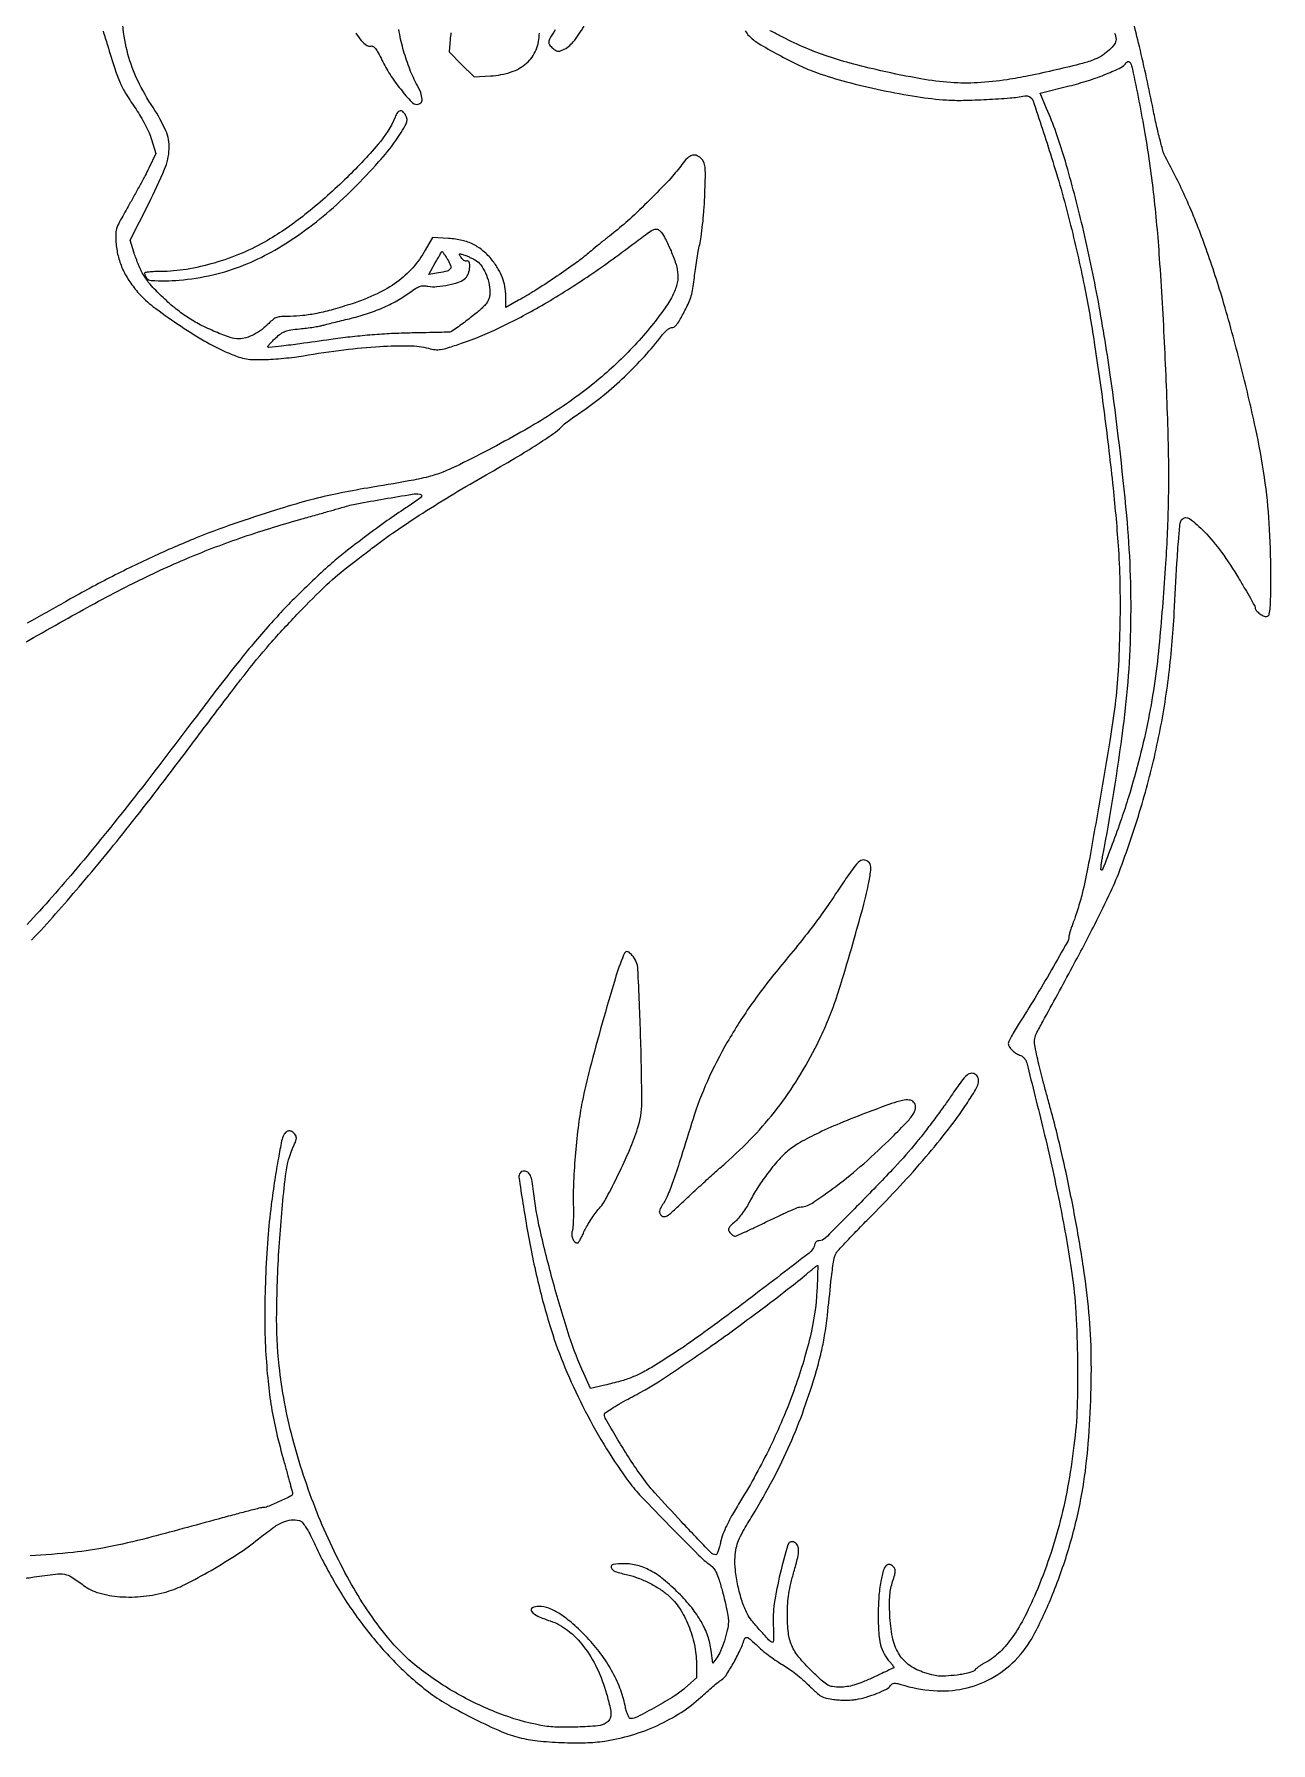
# Model space of a CAD drawing. Extents: x 192 to 1294, y 151 to 1373.
# Drawn here: x 743 to 1294, y 151 to 913 of the extents above; entities that cross this region are included whole.
import ezdxf

# ---------------------------------------------------------------- set-up
doc = ezdxf.new("R2010")
doc.units = 0

msp = doc.modelspace()

# ---------------------------------------------------------------- linework, layer by layer
for points in [[(736.793627, 224.254586, 0.004399), (742.760805, 225.100267, -0.007024), (752.337245, 226.406216, -0.072376), (756.315465, 226.314655, -0.101421), (759.590125, 225.04581, -0.019333), (764.851501, 221.364831, 0.094153), (771.67382, 217.972985, 0.049549), (781.030033, 216.322497, 0.045604), (791.567463, 216.486401, 0.044385), (802, 218.55137, 0.046565), (809.961916, 221.70549, 0.013222), (821.681458, 228.057593, 0.013871), (833.590396, 235.373283, 0.02572), (842.754511, 242.055507, -0.014641), (849.124452, 246.91998, -0.049879), (853.640576, 249.525161, -0.078003), (857.369641, 250.548647, -0.092248), (861.011697, 250.28669, -0.151603), (862.277468, 249.498934, -0.035778), (863.785656, 247.480293, -0.025031), (865.621594, 244.274398, -0.00805), (868.025584, 239.347345, 0.026441), (878.617534, 219.523096, 0.029437), (890.904848, 201.656093, 0.030789), (904.624406, 186.103057, 0.03594), (919.5, 173.199093, 0.032208), (927.600192, 167.911749, 0.013011), (939.264025, 161.722016, 0.012579), (951.002503, 156.242879, 0.042676), (959, 153.53697, 0.033684), (967.176558, 152.102985, 0.016228), (977.79085, 151.318052, 0.016241), (988.520963, 151.222732, 0.031067), (997.102236, 151.960044, 0.035441), (1009.092078, 154.624545, 0.034701), (1020.673311, 158.969248, 0.035747), (1031.188817, 164.710337, 0.044341), (1039.994304, 171.541851, -0.005881), (1042.678544, 173.976537, -0.006264), (1045.364064, 176.296023, -0.005985), (1047.722038, 178.233818, -0.028721), (1049.138681, 179.241965, 0.109527), (1051.179992, 181.258354, 0.014513), (1054.343533, 186.484462, 0.017932), (1057.366335, 192.298532, 0.030539), (1059.410142, 197.37821, -0.197621), (1060.006416, 198.069571, -0.243673), (1060.846668, 198.061896, -0.061397), (1062.285482, 197.056704, -0.006271), (1065.346959, 194.233184, 0.017995), (1067.808595, 192.067436, 0.011301), (1070.83035, 189.707895, 0.011342), (1073.913579, 187.517565, 0.020299), (1076.555357, 185.881849, -0.024826), (1079.215947, 184.200986, -0.012967), (1082.363704, 181.86212, -0.012865), (1085.475801, 179.290015, -0.019189), (1088.047467, 176.871164, 0.012051), (1091.449337, 173.578681, 0.056658), (1093.641047, 171.974745, 0.071921), (1095.884724, 171.091642, 0.026777), (1099.228277, 170.490683, 0.018588), (1101.684178, 170.276169, 0.01319), (1104.448974, 170.210978, 0.01334), (1107.095565, 170.28903, 0.02736), (1109.157022, 170.518521, 0.030819), (1113.680147, 171.564202, 0.023317), (1118.493373, 173.242152, 0.020918), (1122.668671, 175.126257, 0.118982), (1124.514836, 176.689402, -0.079146), (1125.267236, 177.435903, -0.128554), (1126.102536, 177.757768, -0.083516), (1127.243663, 177.69545, -0.020004), (1129.083477, 177.203648, 0.056369), (1143.532563, 174.445954, 0.070983), (1157.108803, 175.339984, 0.07438), (1169.393873, 179.907702, 0.07047), (1180.059814, 187.934917, 0.07487), (1188.247236, 199.036279, 0.025311), (1196.742236, 217.298783, 0.024471), (1204.24018, 238.778606, 0.025425), (1209.493819, 260.617889, 0.022037), (1212.129648, 279.165248, 0.013819), (1213.650933, 301.029912, 0.013721), (1213.970956, 323.268367, 0.019531), (1212.941842, 343, 0.014917), (1210.488259, 363.178854, 0.008818), (1206.419733, 387.100492, 0.008698), (1201.371292, 411.565547, 0.011722), (1195.902239, 433.501679, -0.001023), (1194.259529, 439.537289, -0.001198), (1192.726782, 445.269243, -0.001055), (1191.452968, 450.120362, -0.007365), (1190.870769, 452.5, -0.004104), (1188.896494, 461.454509, -0.070656), (1188.693942, 464.440957, -0.097359), (1189.415441, 467.073881, -0.010551), (1192.353908, 472.681537, 0.002692), (1205.608518, 497.037222, 0.005787), (1215.504804, 515.980042, 0.007221), (1222.692247, 530.655741, 0.021341), (1227.045, 541, 0.017119), (1236.613373, 569.739827, 0.020069), (1243.636854, 597.592032, 0.020289), (1248.346586, 625.648905, 0.01826), (1250.972394, 655, -0.000944), (1252.174932, 677.003673, -0.006216), (1252.934766, 688.011376, -0.006543), (1253.581739, 694.841829, -0.162364), (1254.359108, 696.539343, -0.382013), (1257.787186, 696.847415, -0.041046), (1264.292214, 691.116367, -0.03493), (1271.962348, 681.948666, -0.021314), (1279.75, 670.171357, -0.003099), (1282.528652, 665.487326, -0.004762), (1284.870312, 661.394649, -0.001733), (1286.836078, 657.853011, -0.126479), (1287, 657.215354, 0.185106), (1287.508646, 655.8885, 0.055691), (1289.151616, 654.425881, 0.055723), (1291.069478, 653.366183, 0.192286), (1292.462755, 653.347334, 0.253606), (1293.30383, 654.330532, 0.032572), (1293.721139, 657.172657, 0.017623), (1293.94809, 662.165495, 0.002545), (1294, 672.362661, 0.015674), (1293.298082, 694.74778, 0.020294), (1291.180351, 715.180492, 0.017774), (1287.155882, 737.371923, 0.008566), (1280.508209, 765.5, 0.009331), (1272.559254, 794.461549, 0.015204), (1264.617037, 818.676077, 0.017563), (1256.249954, 839.475423, 0.022307), (1247.021222, 858, -0.057337), (1246.081007, 860.272728, -0.006466), (1244.618818, 865.665458, -0.007771), (1243.056386, 872.153998, -0.00624), (1241.571431, 879.180281, 0.004715), (1238.628057, 893.320344, 0.004875), (1235.449686, 907.245143, 0.003194), (1232.461834, 919.425739, 0.048854)], [(773.523785, 914.130723, -0.008483), (775.481424, 907.953467, 0.005286), (778.858708, 897.055094, 0.026859), (781.125033, 891.120296, 0.034088), (783.774417, 886.112696, 0.011988), (788.22403, 879.302721, -0.018622), (790.263118, 876.089697, -0.013596), (792.294144, 872.381333, -0.013773), (794.028776, 868.75648, -0.029272), (795.124635, 865.847369), (797.072366, 859.589298), (793.893484, 853.044649, -0.007594), (792.262985, 849.813601, -0.002875), (789.891219, 845.348581, -0.002847), (787.255924, 840.521592, -0.003472), (784.732714, 836.035627, 0.004937), (780.890657, 829.157804, 0.047575), (779.573889, 826.081863, 0.077547), (779.151614, 823.372604, 0.023241), (779.346931, 819.187717, 0.042418), (780.396553, 813.349905, 0.042536), (782.415734, 807.778623, 0.040758), (785.441166, 802.422706, 0.033217), (789.491287, 797.226459, 0.049553), (795.753705, 791.470422, 0.01318), (806.820701, 783.604519, 0.013927), (818.668873, 776.115187, 0.031123), (828.147978, 771.256916, 0.011176), (833.250895, 769.165057, 0.041906), (836.573038, 768.199222, 0.042798), (839.975085, 767.81101, 0.01201), (845.328014, 767.789295, 0.011772), (849.335944, 767.963774, 0.006954), (854.110195, 768.351134, 0.006955), (858.868893, 768.870813, 0.011837), (862.828014, 769.454437, -0.0113), (880.875286, 772.134657, -0.016318), (896.937544, 773.619842, -0.017871), (910.127513, 773.934235, -0.06244), (918.542934, 772.777274, 0.036652), (921.49948, 772.214582, 0.066165), (923.960585, 772.257251, 0.038486), (927.102331, 772.980972, 0.005673), (933.307285, 775.000714, 0.030895), (950.092733, 781.857433, 0.01874), (969.056626, 791.900848, 0.017192), (989.223196, 804.513661, 0.014473), (1009.694986, 819.19788, -0.003419), (1016.06641, 823.984833, -0.041867), (1018.655197, 825.58567, -0.141768), (1020.247259, 825.889339, -0.174802), (1021.60656, 825.250583, -0.075081), (1023.784751, 822.297501, -0.019205), (1026.36062, 816.927133, -0.020298), (1028.569672, 811.201742, -0.047894), (1029.620376, 806.753008, -0.08779), (1029.43619, 802.022196, -0.05935), (1027.669466, 796.907748, -0.041472), (1024.058118, 790.801177, -0.015456), (1018.038108, 782.847097, -0.034644), (1002.390978, 765.984837, -0.031851), (984.140637, 750.927804, -0.027108), (961.506291, 736.35814, -0.014869), (932.376907, 720.895921, -0.019658), (925.023998, 717.621613, -0.032679), (918.574903, 715.525175, -0.018543), (909.779817, 713.63325, -0.002613), (891.5, 710.503403, 0.009559), (877.902907, 707.980438, 0.014034), (866.066366, 705.200877, 0.011443), (852.770255, 701.354467, 0.004101), (834, 695.286162, 0.016111), (816.255782, 688.746423, 0.011254), (796.67811, 680.287705, 0.010793), (776.464356, 670.475243, 0.010925), (756.775451, 659.837398, -0.00161), (739.741627, 650.219893, -0.00283)], [(1059.787948, 914.266392, 0.060363), (1061.441988, 912.060551, 0.066532), (1065.568571, 908.76466, 0.011037), (1074.417646, 903.709684, 0.012961), (1083.969586, 898.845435, 0.025991), (1091.787891, 895.603106, 0.020792), (1104.855746, 891.566845, 0.012749), (1120.545988, 887.851702, 0.012775), (1136.290641, 884.963021, 0.022167), (1149.5, 883.483004, 0.021971), (1156.837564, 883.31189, 0.007665), (1167.397667, 883.691683, 0.007387), (1177.808897, 884.380369, 0.027572), (1184.30856, 885.26952, -0.374961), (1188.017056, 883.11461, -0.005815), (1196.264138, 857.831313, -0.013567), (1204.32943, 829.413696, -0.013093), (1210.946833, 800.262846, -0.011549), (1215.329581, 775.320558, -0.005638), (1219.823471, 743.330813, -0.005634), (1223.674115, 710.575508, -0.009481), (1226.073433, 683, -0.013426), (1226.748305, 666.539707, -0.008963), (1226.676622, 647.673864, -0.009023), (1225.941324, 629.194894, -0.01596), (1224.574178, 614, -0.010405), (1222.248904, 597.788148, -0.002207), (1217.486285, 569.65211, -0.001778), (1212.480833, 541.449233, -0.017637), (1209.921906, 529.701754, -0.007076), (1209.016482, 526.350826, -0.005488), (1207.93946, 522.72879, -0.005552), (1206.859895, 519.371371, -0.013315), (1205.966391, 516.914733, 0.009776), (1205.213559, 514.889603, 0.011274), (1204.577627, 512.930113, 0.01041), (1204.112538, 511.252541, 0.062488), (1204, 510.355582, -0.129975), (1203.455272, 508.295477, -0.001447), (1196.239798, 495.690369, -0.00503), (1188.762545, 483.011729, -0.007216), (1181.863337, 471.942036, 0.008572), (1180.000547, 468.93507, 0.011611), (1178.428605, 466.152716, 0.008693), (1177.220092, 463.794975, 0.114565), (1177, 462.847024, 0.141361), (1177.381433, 461.52484, 0.054772), (1178.578181, 460.017864, 0.051474), (1180.231222, 458.660901, 0.061928), (1182.030993, 457.767425, -0.25117), (1185.194273, 454.313745, -0.003081), (1192.703371, 424.050952, -0.009403), (1199.748508, 392.285218, -0.011692), (1205.047465, 362.5, -0.02187), (1206.905742, 345.510801, -0.011399), (1207.809424, 324.218923, -0.011398), (1207.741886, 302.938976, -0.022183), (1206.548657, 286, -0.014676), (1203.822295, 267.20269, -0.018838), (1200.161858, 250.117758, -0.019651), (1195.378003, 233.970605, -0.018785), (1189.277299, 218, -0.019708), (1183.732292, 206.278482, -0.037867), (1178.240059, 197.459062, -0.04736), (1172.518559, 191.031166, -0.067999), (1166.291527, 186.650754, 0.019876), (1165.076142, 185.959709, 0.017016), (1163.853162, 185.139484, 0.017352), (1162.792555, 184.317183, 0.045999), (1162.115279, 183.638903, -0.125736), (1161.221644, 182.990192, -0.025187), (1159.342367, 182.351968, -0.024092), (1156.939635, 181.79229, -0.016846), (1154.188112, 181.384906, -0.009883), (1148.994407, 180.897686, -0.040283), (1145.82601, 180.919079, -0.046014), (1142.909674, 181.447467, -0.01564), (1138.793677, 182.731876, -0.078595), (1132.400452, 186.147062, -0.101206), (1128.010497, 191.136405, -0.082453), (1125.362503, 198.272553, -0.036891), (1124.189813, 208.246724, -0.009878), (1124.072813, 213.218113, -0.022079), (1124.225372, 216.994483, -0.027678), (1124.669601, 220.149794, -0.030235), (1125.451945, 223.142889, 0.009807), (1126.356876, 226.104951, 0.061292), (1126.600217, 227.667859, 0.118674), (1126.375493, 228.752937, 0.086449), (1125.664082, 229.764489, 0.055499), (1125.021501, 230.278315, 0.063801), (1124.310063, 230.60995, 0.073891), (1123.640581, 230.718855, 0.142788), (1123.121945, 230.575366, 0.182852), (1121.476777, 228.435846, 0.027742), (1120.180891, 223.101979, 0.027304), (1119.292061, 216.21078, 0.018422), (1119, 208.28638, 0.015558), (1119.24798, 200.318899, 0.045311), (1120.085082, 194.882792, 0.063381), (1121.669016, 190.798341, 0.064503), (1124.218338, 187.26759, -0.016692), (1125.001885, 186.375675, -0.027606), (1125.594069, 185.567274, -0.026779), (1125.972906, 184.910942, -0.347889), (1125.92061, 184.652483, -0.064253), (1125.571164, 184.426899, -0.000675), (1122.952854, 183.182846, -0.002143), (1119.923272, 181.764253, -0.00139), (1116.408257, 180.14854, -0.010514), (1111.682122, 178.110963, -0.026186), (1108.1271, 176.878713, -0.034058), (1105.0878, 176.220694, -0.036297), (1102.051677, 176, -0.032025), (1098.682067, 176.216045, -0.096941), (1096.510799, 176.938796, -0.057622), (1094.203598, 178.620052, -0.006286), (1089.42227, 183.141025, -0.026675), (1083.637943, 189.381654, -0.072324), (1080.493402, 194.513573, -0.073879), (1078.97695, 200.263811, -0.028728), (1078.540696, 208.5, -0.015428), (1078.71289, 213.365482, -0.021542), (1079.187798, 217.692849, -0.020378), (1080.057772, 222.141164, -0.01189), (1081.442824, 227.397051, 0.011764), (1083.123257, 233.767321, 0.061911), (1083.52224, 237.355892, 0.139394), (1082.888528, 239.479973, 0.172198), (1081.270161, 240.74328, 0.42468), (1078.744823, 239.423908, 0.012551), (1075.323723, 226.617657, 0.021346), (1072.702135, 213.22192, 0.052976), (1072.255873, 203.25, -0.009194), (1072.37477, 200.470071, -0.015369), (1072.359839, 198.129688, -0.009154), (1072.25554, 196.249756, -0.39278), (1071.986655, 196, -0.207644), (1070.670536, 196.571198, -0.006039), (1066.482321, 201.160099, -0.01197), (1062.594433, 205.740867, -0.050687), (1060.629473, 208.749626, -0.04226), (1058.344421, 214.264978, -0.024384), (1056.499103, 221.214275, -0.024431), (1055.351593, 228.238276, -0.046355), (1055.234538, 233.963102, -0.02982), (1055.77761, 238.058992, -0.050906), (1056.773876, 241.359353, -0.031697), (1058.725975, 245.316666, -0.005508), (1062.960449, 252.5, 0.013922), (1072.16957, 268.740902, 0.018027), (1079.647933, 284.146212, 0.018275), (1085.918408, 299.875723, 0.014995), (1091.485258, 317.088057, 0.012245), (1093.64747, 325.271061, 0.018048), (1095.107405, 332.557399, 0.012533), (1096.355891, 341.640798, 0.002988), (1097.962879, 356.809012, -0.007842), (1098.437189, 360.905956, -0.009813), (1099.011201, 364.689438, -0.008236), (1099.604507, 367.830922, -0.072191), (1100.085366, 369.159507, -0.063592), (1101.02533, 370.480587, -0.002282), (1105.266783, 375.033574, -0.004169), (1110.359031, 380.360354, -0.002906), (1116.189988, 386.289567, 0.009135), (1128.663263, 399.293135, 0.010036), (1140.259286, 412.349089, 0.010769), (1150.293352, 424.640305, 0.018978), (1157.962934, 435.267221, 0.009216), (1161.925842, 441.466717, 0.056866), (1163.524151, 444.890778, 0.135723), (1163.645238, 447.159561, 0.166924), (1162.548039, 448.960131, 0.184031), (1160.62026, 449.617718, 0.169932), (1158.665631, 448.855303, 0.059184), (1156.10898, 446.077765, 0.007787), (1151.509606, 439.5, -0.00767), (1148.305708, 434.915692, -0.004117), (1144.219635, 429.353125, -0.004098), (1139.958013, 423.746999, -0.006406), (1136.189542, 419, -0.01757), (1126.281484, 407.678965, -0.006278), (1111.388878, 392.216616, -0.001627), (1095.351733, 376.084363, -0.198835), (1092.732744, 375, 0.08237), (1092.102394, 374.895447, 0.075245), (1091.517588, 374.591776, 0.077983), (1091.066456, 374.141184, 0.100778), (1090.823324, 373.610303, -0.172483), (1088.170733, 369.473683, -0.002146), (1062.852477, 350.038122, -0.006911), (1038.243024, 331.845523, -0.01798), (1019.901509, 319.649445, -0.015489), (1014.237183, 316.407188, -0.027439), (1009.355783, 314.144567, -0.026047), (1004.085333, 312.356409, -0.012466), (997.156918, 310.58671), (990.813836, 309.133946), (987.813392, 315.751282, -0.028055), (981.336101, 332.471026, -0.011164), (974.271697, 356.042823, -0.011106), (968.290988, 379.797636, -0.02975), (965.427469, 397, 0.016412), (964.806098, 401.46467, 0.066419), (963.986027, 404.080934, 0.127544), (962.829947, 405.481352, 0.158038), (961.230028, 406, 0.45729), (958.861656, 403.261218, 0.007024), (962.583754, 380.027229, 0.015455), (967.691721, 355.312418, 0.020286), (973.954865, 333.138118, 0.022331), (980.269763, 316.386595, 0.01807), (988.476942, 299.011712, 0.018081), (997.909824, 282.288952, 0.022471), (1007.912342, 267.5, 0.029817), (1013.424924, 260.944967, 0.003923), (1026.041386, 247.847397, 0.003249), (1038.991506, 234.783748, 0.042608), (1044.209515, 230.405598, -0.07924), (1045.705788, 228.951553, -0.053622), (1046.919416, 226.901051, -0.03242), (1048.112658, 223.75444, -0.008216), (1049.630494, 218.5, -0.008529), (1050.66073, 214.426582, -0.009447), (1051.514285, 210.456439, -0.008902), (1052.11721, 207.04784, -0.047295), (1052.235811, 205.160218, -0.047618), (1051.751504, 201.365343, -0.022209), (1050.444217, 196.576792, -0.021845), (1048.759059, 192.025421, -0.06207), (1047.074699, 189.09903), (1045.267528, 186.70321), (1044.564427, 192.330637, 0.052955), (1043.062643, 198.741436, 0.044942), (1040.189031, 205.078235, 0.040134), (1035.879679, 211.434418, 0.027729), (1030.071094, 217.906007, 0.024245), (1023.3419, 223.993978, 0.048362), (1017.382094, 227.986827, 0.059404), (1011.668799, 230.235491, 0.064162), (1005.735647, 231, 0.037027), (1000.900612, 230.641454, 0.46458), (1000.05467, 229.270721, 0.238393), (1001.742847, 227.581006, 0.02434), (1007.365484, 226.030146, -0.035467), (1012.051209, 224.624886, -0.026423), (1016.992266, 222.447285, -0.026501), (1021.655393, 219.771594, -0.03667), (1025.501307, 216.864708, -0.068828), (1030.438876, 211.152902, -0.046248), (1034.450917, 203.501747, -0.044896), (1037.106172, 194.942037, -0.052814), (1038, 186.503575), (1038, 180.185339), (1032.897262, 175.597538, -0.043346), (1028.109554, 171.990483, -0.012214), (1020.058623, 167.22333, -0.008248), (1011.798667, 162.778388, -0.119867), (1008.598426, 162, -0.273761), (1008.065331, 162.315528, -0.027526), (1007.400396, 163.703003, -0.028451), (1006.748438, 165.575934, -0.018604), (1006.202708, 167.797456, 0.04211), (1003.90886, 175.54495, 0.034242), (1000.216249, 183.378753, 0.032757), (995.290804, 190.988718, 0.030677), (989.312619, 198.068211, 0.020392), (982.952662, 204.203583, 0.038349), (977.273575, 208.520737, 0.04876), (972.209272, 211.13083, 0.094262), (967.75, 211.990616, 0.115117), (964.888995, 211.330613, 0.475576), (964.54397, 209.836962, 0.121208), (967.274244, 207.679507, 0.028209), (972.761541, 205.544278, -0.089267), (980.594871, 201.33833, -0.060476), (987.730887, 194.112988, -0.053859), (993.66667, 184.447976, -0.043231), (997.93174, 173.003765, -0.009568), (999.514079, 166.837562, -0.061596), (999.863479, 163.645426, -0.132345), (999.287578, 161.621143, -0.115364), (997.75, 160.035611, -0.12056), (994.063655, 158.768504, -0.013327), (985.096939, 158.189683, -0.017372), (975.743234, 158.160977, -0.038812), (968.678618, 158.935912, -0.046191), (949.66512, 164.385944, -0.037549), (930.540284, 173.542678, -0.03818), (913.391716, 185.222375, -0.054229), (900.321192, 198.219871, -0.043682), (883.357527, 223.417, -0.031428), (868.831492, 254.081488, -0.030885), (857.985232, 287.052946, -0.036906), (852.057763, 319.210586, -0.030183), (850.908582, 343.056831, -0.013832), (852.149784, 374.183753, -0.011273), (854.834654, 403.91467, -0.080742), (858.721304, 417.756519, 0.020589), (859.441661, 419.490686, 0.073899), (859.685069, 420.661358, 0.10915), (859.534258, 421.596058, 0.078993), (858.99459, 422.506519, 0.085802), (857.7076, 423.605774, 0.151597), (856.361096, 423.927872, 0.158625), (855.111825, 423.427835, 0.096305), (854.097582, 422.182334, 0.07321), (853.134499, 419.50444, 0.005332), (851.66207, 411.782379, 0.007038), (850.07514, 402.173544, 0.004419), (848.477471, 390.898414, 0.014522), (846.940089, 376.008018, 0.008919), (845.952875, 358.398775, 0.008926), (845.595588, 340.813542, 0.014872), (845.999586, 326.00726, 0.010102), (847.060092, 312.301662, 0.01644), (848.576369, 300.731177, 0.016811), (850.821597, 289.470149, 0.011213), (854.112118, 276.734585, -0.001515), (855.60218, 271.397113, -0.002321), (856.857935, 266.761935, -0.000784), (857.917969, 262.750675, -0.064286), (858, 262.115297, -0.288282), (857.438448, 261.222277, -0.005103), (852.064001, 258.705845, -0.009365), (846.857131, 256.44916, -0.097871), (844.584451, 256, 0.062112), (843.638591, 255.882046, 0.000944), (838.272715, 254.511804, 0.002526), (832.044979, 252.875352, 0.001666), (824.900365, 250.933801, -0.003155), (793.317764, 242.452153, -0.015624), (775.378755, 238.349981, -0.022206), (760.230263, 236.073558, -0.011243), (741, 234.487954, -0.00757)], [(741.689899, 508.942171, 0.010669), (762.866948, 532.738308, 0.00951), (785.093384, 559.840867, 0.005873), (810.236987, 592.5, -0.0004), (818.663882, 603.697181, -0.000485), (826.585558, 614.184375, -0.000409), (833.268934, 622.999417, -0.003349), (836.349718, 627, -0.014001), (847.787131, 640.831701, -0.011472), (860.748179, 654.973177, -0.011685), (873.32699, 667.482083, -0.028226), (883.331922, 675.957225, 0.000927), (885.707151, 677.756235, 0.000515), (888.597502, 679.958537, 0.000513), (891.519105, 682.194158, 0.00083), (894, 684.103133, -0.014149), (903.701791, 691.165101, -0.007632), (916.022381, 699.337012, -0.007132), (929.878986, 707.949749, -0.006587), (944.344878, 716.400054, 0.005159), (957.083067, 723.792397, 0.009171), (967.395087, 730.178621, 0.008783), (975.246756, 735.440259, 0.067653), (978.5, 738.429081, -0.056283), (979.231061, 739.131915, -0.004346), (981.409375, 740.769313, -0.005906), (984.054528, 742.674022, -0.004473), (987, 744.703494, 0.022592), (996.497752, 751.768282, 0.018832), (1005.93541, 760.085611, 0.018683), (1014.805372, 769.171175, 0.02111), (1022.600649, 778.543071, -0.027594), (1023.73058, 779.86627, -0.032298), (1024.944813, 780.984527, -0.034108), (1026.073355, 781.775829, -0.136672), (1026.878142, 782, 0.14674), (1028.160921, 782.384754, 0.086735), (1029.333597, 783.490068, 0.035487), (1030.809283, 785.787384, 0.004562), (1033.570026, 790.951892, 0.027696), (1034.89753, 793.874093, 0.028235), (1035.884257, 796.906617, 0.025324), (1036.601401, 800.31323, 0.015588), (1037.115204, 804.379979, -0.009702), (1037.525104, 807.962913, -0.006592), (1038.124348, 812.024119, -0.006644), (1038.806895, 815.930774, -0.013228), (1039.46978, 819, 0.026518), (1040.122108, 822.463919, 0.007464), (1040.770743, 827.926475, 0.007503), (1041.319888, 834.132551, 0.007847), (1041.672974, 840.26034, 0.003103), (1041.983356, 848.961332, 0.024985), (1041.901293, 852.961841, 0.058299), (1041.454245, 855.325358, 0.108462), (1040.490642, 857.01034, 0.097909), (1038.350851, 858.603634, 0.174072), (1036.19084, 858.82069, 0.131412), (1033.946609, 857.577513, 0.04691), (1031.540125, 854.776899, -0.032521), (1026.661637, 848.757883, -0.009042), (1018.254013, 839.986411, -0.00952), (1009.22178, 831.23775, -0.020172), (1001.836092, 824.888593, 0.001521), (998.371969, 822.128438, 0.001195), (994.633233, 819.116137, 0.001207), (991.17043, 816.298612, 0.002975), (988.645552, 814.208894, -0.020009), (983.118747, 809.943265, -0.006784), (974.756807, 804.176624, -0.006963), (965.955849, 798.457724, -0.013548), (958.75, 794.185048), (953, 790.982901), (953, 796.023569, 0.042012), (952.639807, 800.302781, 0.048439), (951.568564, 804.253993, 0.045695), (949.693148, 808.10799, 0.031421), (946.919665, 812.101431, 0.049753), (943.015447, 816.133609, 0.059727), (938.609216, 819.037995, 0.057719), (933.514635, 820.887046, 0.042215), (927.558039, 821.777969), (920.327492, 822.241997), (917.063388, 816.458323, -0.052748), (911.525617, 808.688275, -0.053759), (904.51659, 802.304081, -0.048349), (895.642838, 797.048131, -0.031017), (884.5, 792.647794, -0.01028), (876.024186, 790.08586, -0.017847), (868.878707, 788.357799, -0.021157), (862.636051, 787.354933, -0.02869), (856.937091, 787.014781, 0.012335), (853.02816, 786.909524, 0.066206), (850.938585, 786.521059, 0.090303), (849.33221, 785.651519, 0.033702), (847.437091, 783.908417, -0.043578), (844.391909, 781.216409, -0.039408), (840.825713, 778.990307, -0.041531), (837.235647, 777.488292, -0.078469), (834.143451, 777, -0.081752), (830.209053, 777.647615, -0.017344), (823.68811, 780.109305, -0.018944), (816.818093, 783.289466, -0.028572), (811.123871, 786.614691, -0.026086), (805.452273, 790.818387, -0.019001), (799.591726, 796.041957, -0.019012), (794.519125, 801.306997, -0.051697), (791.490978, 805.5, -0.021356), (790.481798, 807.441026, -0.010155), (789.342289, 810.017285, -0.010045), (788.258228, 812.762918, -0.014044), (787.408534, 815.260969), (785.62784, 821.021938), (793.885161, 837.332664, 0.017588), (800.936658, 852.568633, 0.088244), (803.000188, 861.699652, 0.11636), (801.495114, 869.722078, 0.041183), (795.861116, 880.048557, -0.03349), (789.022039, 892.138249, -0.045484), (784.64321, 903.879983, -0.042657), (782.28289, 916.793329, -0.025013)], [(886.233375, 913.242161, 0.050599), (888.605976, 909.972863, 0.057742), (891.062321, 907.789865, 0.233754), (892.985523, 907.495405, -0.230881), (893.920519, 907.35746, -0.077956), (894.950219, 906.386814, -0.041932), (896.183881, 904.48523, -0.011081), (897.824552, 901.251545, 0.032355), (901.429599, 894.837509, 0.023791), (906.197603, 888.219317, 0.01767), (910.982208, 882.621386, 0.21007), (913.533496, 881.5, 0.210938), (915.114473, 882.198035, 0.197518), (915.720994, 883.863642, 0.087332), (915.093752, 886.735719, 0.025119), (913.151119, 890.86785, -0.032762), (909.907269, 898.050703, -0.023436), (907.20157, 906.44452, -0.023725), (905.345791, 914.84089, -0.04033)], [(974.972908, 914.683554, 0.00815), (972.722888, 910.901716, 0.100995), (972.20075, 909.321325, 0.194697), (972.536473, 908.092971, 0.045996), (974.004062, 906.496324, 0.039086), (975.136904, 905.621772, 0.104219), (976.083322, 905.252937, 0.106453), (977.085737, 905.301276, 0.041833), (978.39473, 905.770082, 0.113856), (983.089391, 909.370664, 0.040979), (987.927764, 916.32459, 0.040549)], [(1224.344866, 913.257195, -0.114783), (1225, 910.44101, -0.156717), (1224.32805, 908.349834, -0.04864), (1222.126053, 905.834208, -0.044943), (1219.057403, 903.429165, -0.044817), (1215.605597, 901.608568, -0.036801), (1210.111104, 899.774262, -0.005048), (1198.367382, 896.91846, -0.006282), (1186.060152, 894.219419, -0.013504), (1176.5, 892.516106, -0.023134), (1163.281689, 891.149092, -0.031836), (1151.342703, 891.230973, -0.026743), (1138.039771, 892.888789, -0.010996), (1120.218925, 896.490965, -0.010024), (1106.466118, 899.878134, -0.018096), (1095.374585, 903.28144, -0.020182), (1085.42394, 907.189831, -0.017067), (1075.237024, 912.095019, 0.006828), (1070.775759, 914.356866, 0.009304)], [(928.586125, 913.366426, 0.024002), (928.207088, 910.483664), (927.747999, 904.947653), (933.354579, 899.341073), (938.961159, 893.734493), (946.23058, 894.20916, 0.062154), (955.438162, 895.97377, 0.102061), (962.310913, 899.880761, 0.115919), (966.515029, 905.773952, 0.097519), (968, 913.315328, 0.100208)], [(730.528645, 637.176444, 0.003152), (742.565938, 643.822355, 0.001494), (758, 652.531789, -0.011632), (785.235194, 667.180724, -0.016964), (809.932105, 678.695886, -0.017721), (834.500627, 688.138379, -0.014605), (861.304847, 696.496903, 0.000405), (867.726252, 698.300945, 0.000522), (873.623924, 699.969656, 0.000397), (878.565567, 701.377675, 0.004576), (880.5, 701.94971, -0.027318), (886.633113, 703.463892, -0.004406), (898.746926, 705.650856, -0.002553), (911.340978, 707.743968, -0.069582), (914.70037, 707.813343, -0.233912), (915.468053, 707.312735, -0.343864), (915.36906, 706.549677, -0.045227), (913.552679, 705.053617, -0.003665), (908.41846, 701.606491, 0.009099), (900.215329, 695.968587, 0.005188), (890.49972, 688.874145, 0.005003), (881.380021, 681.92553, 0.016031), (875.502422, 677.043229, 0.014261), (860.448879, 662.9139, 0.016414), (846.939281, 648.577395, 0.013638), (832.538324, 631.326859, 0.006047), (814.442454, 607.828809, -0.00494), (785.752524, 570.402924, -0.009446), (761.858631, 541.023963, -0.011051), (739.657794, 515.90406, -0.011043)]]:
    msp.add_lwpolyline(points, format="xyb")
for points in [[(1232.33315, 897.270809, -0.010203), (1237.853868, 868.550092, -0.0138), (1241.592479, 842.380485, -0.011648), (1244.28505, 812.875878, -0.004866), (1246.599715, 773, -0.004875), (1248.101742, 734.006688, -0.011476), (1248.27067, 704.88813, -0.012233), (1247.106367, 676.92591, -0.006312), (1244.353305, 642.017941, -0.012363), (1242.299452, 624.39984, -0.013925), (1239.438457, 607.594504, -0.013652), (1235.590197, 590.685683, -0.011025), (1230.566293, 572.751401, -0.009894), (1227.380082, 562.97206, -0.006358), (1223.317067, 551.753311, -0.001285), (1219.031084, 540.461059, -0.543343), (1218.350661, 540.316006, -0.22322), (1218.238376, 540.627319, -0.005622), (1218.398872, 542.160188, -0.010996), (1218.65189, 543.987949, -0.007147), (1219.020711, 546.088144, 0.014662), (1228.247281, 603.697107, 0.028414), (1231.632352, 650.194135, 0.027094), (1229.7925, 698.190164, 0.012103), (1222.429547, 761, 0.011079), (1216.723701, 795.682686, 0.012321), (1209.656536, 828.863617, 0.013235), (1201.893102, 857.934498, 0.028957), (1194.094155, 879.613701), (1191.182849, 886.438127), (1204.102519, 889.710269, 0.015547), (1212.76477, 892.193101, 0.018639), (1220.73892, 895.081394, 0.015773), (1227.221618, 897.947871, 0.143307), (1229.496251, 899.993934, -0.182102), (1230.243689, 900.570399, -0.271825), (1231.025653, 900.38391, -0.114575), (1231.763659, 899.251808, -0.034823)], [(903.679802, 875.819219, -0.078005), (896.197612, 863.780523, -0.022719), (881.158899, 847.869203, -0.023432), (863.525297, 832.362767, -0.036287), (846.82004, 820.8874, -0.032279), (835.474957, 815.198175, -0.029133), (823.1013, 810.792765, -0.029894), (810.691638, 807.965324, -0.040631), (799.25, 807.013137, 0.010355), (796.470302, 806.950526, 0.017117), (794.129688, 806.768859, 0.011178), (792.272089, 806.518356, 0.369113), (792, 806.2, 0.398955), (795.037535, 802.999053, 0.034005), (807.445242, 803.192724, 0.035564), (822.42308, 805.528298, 0.038789), (836.475254, 809.926436, 0.032647), (848.462188, 815.659816, 0.024843), (860.791144, 823.408129, 0.02333), (873.106213, 832.91498, 0.020467), (885.053817, 843.934098, 0.012539), (896.354008, 855.828185, 0.029133), (904.052044, 865.416649, 0.035335), (908.558491, 872.806877, 0.265939), (908.38946, 876.744354, 0.065473), (907.105161, 878.289376, 0.239554), (905.916714, 878.626342, 0.199933), (904.78429, 877.87037, 0.046812)], [(927.04524, 812.4268, -0.040775), (928.429635, 809.715345, -0.247191), (928.286219, 808.195784, -0.187251), (926.874108, 807.183794, -0.023297), (923.107677, 806.400619), (918.715353, 805.698867), (921.607677, 810.848417, -0.00232), (922.728712, 812.822814, -0.003787), (923.699859, 814.485585, -0.000664), (924.567592, 815.941376, -0.262256), (924.668441, 815.998983, -0.251273), (924.770482, 815.945037, -0.001256), (925.436107, 814.950074, -0.005177), (926.186481, 813.796591, -0.003205)], [(939.490094, 812.094823, -0.106129), (941.880604, 809.96728, -0.051448), (943.956658, 806.418043, -0.048371), (945.41166, 802.167309, -0.054574), (945.945616, 797.886364, -0.042044), (945.818274, 796.043483, -0.061173), (945.376016, 794.477351, -0.059584), (944.557174, 793.035345, -0.037499), (943.292177, 791.564904, -0.02624), (939.733658, 788.361498, -0.010578), (934.56441, 784.355365, -0.005272), (929.2535, 780.502543, -0.147549), (927.650916, 779.964201, -0.002308), (926.789951, 779.941398, -0.000036), (921.844332, 779.833603, -0.000095), (916.098228, 779.709869, -0.000063), (909.5, 779.569881, 0.008149), (901.084312, 779.255122, 0.007308), (892.371579, 778.659135, 0.007246), (883.598169, 777.801849, 0.007621), (875, 776.702778, -0.001515), (861.265601, 774.776425, -0.006615), (853.122471, 773.768997, -0.003509), (847.471636, 773.185792, -0.442567), (847, 773.614267, -0.181418), (847.1204, 773.935176, -0.006103), (848.038733, 774.961195, -0.010836), (849.181088, 776.153639, -0.007261), (850.536112, 777.469287, -0.031866), (852.74703, 779.303065, -0.067986), (854.698709, 780.351474, -0.052798), (857.158249, 780.983921, -0.01316), (861.286112, 781.481115, 0.007284), (864.267992, 781.804774, 0.007118), (867.26217, 782.217326, 0.00704), (869.879736, 782.653831, 0.026427), (871.5, 783.036902, -0.008442), (873.194272, 783.502382, -0.001711), (876.216655, 784.267102, -0.001804), (879.738038, 785.131785, -0.001689), (883.343933, 785.990558, 0.021149), (890.912642, 788.107408, 0.023239), (898.036101, 790.800717, 0.024529), (904.487502, 793.972945, 0.031806), (910.036764, 797.526987, -0.015023), (912.795487, 799.427248, -0.058565), (914.652389, 800.338344, -0.081917), (916.333721, 800.636791, -0.049453), (918.354548, 800.461309, 0.068723), (922.357312, 800.268164, 0.031131), (927.556609, 801.060642, 0.029811), (932.430189, 802.425741, 0.113658), (935.089472, 804.089472, 0.111596), (936.397123, 806.160791, 0.066024), (937.006355, 809.033257, 0.100413), (936.73756, 811.207269, 0.426935), (935.678234, 811.706768, -0.146372), (935.080177, 811.661393, -0.077361), (934.380107, 811.932415, -0.066113), (933.688202, 812.464783, -0.056234), (933.115177, 813.187181, -0.012148), (932.403776, 814.39042, -0.309582), (932.436563, 814.750551, -0.289177), (932.791181, 814.866716, -0.011097), (934.186943, 814.482489, -0.022953), (935.284007, 814.098463, -0.010109), (936.69888, 813.495533, -0.00998), (938.176068, 812.794664, -0.013207)], [(1103.519741, 534.75, -0.005189), (1096.525199, 524.418437, -0.008981), (1090.470406, 515.999106, -0.008921), (1084.089246, 507.764651, -0.005039), (1076.076178, 498, 0.020407), (1062.892213, 480.88784, 0.023215), (1051.740085, 463.459344, 0.024618), (1042.859564, 446.130683, 0.031261), (1036.496441, 429.320029, -0.001818), (1031.177412, 412.30514, -0.007552), (1027.776206, 402.100637, -0.011536), (1025.276646, 395.45796, -0.047031), (1023.298301, 391.629588, 0.011774), (1021.895105, 389.327566, 0.088558), (1021.462675, 388.132574, 0.168166), (1021.613354, 387.214422, 0.072508), (1022.364395, 386.207034, 0.196091), (1023.542691, 385.711454, 0.143956), (1024.921533, 386.100622, 0.045405), (1027.061665, 387.733591, 0.004672), (1031.708268, 392.078657, -0.004062), (1035.48889, 395.622589, -0.001805), (1040.529038, 400.237287, -0.001786), (1045.9006, 405.084967, -0.002413), (1050.794839, 409.427857, 0.022057), (1063.345522, 421.478191, 0.026348), (1074.019263, 433.922939, 0.026244), (1083.359081, 447.464715, 0.021574), (1091.905491, 462.809623, 0.01535), (1095.99153, 471.618223, 0.016443), (1099.429798, 480.463297, 0.011524), (1103.129127, 491.823342, 0.003346), (1108.309366, 509.5, 0.004146), (1112.621283, 525.074703, 0.016941), (1114.838497, 534.633814, 0.022441), (1115.781135, 540.906368, 0.201933), (1114.992493, 543.509045, 0.178316), (1112.974086, 544.67855, 0.20904), (1110.840982, 544.156729, 0.07287), (1108.082005, 541.329892, 0.010755)], [(1005.501854, 502.25, 0.023321), (1001.708239, 491.519845, 0.004648), (996.012469, 471.999302, 0.005191), (990.546519, 451.796065, 0.012958), (987.091096, 436.89927, 0.019028), (985.424194, 426.824178, 0.009929), (984.076841, 414.167583, 0.009928), (983.229245, 401.410503, 0.018231), (983.124823, 391, -0.007998), (983.164527, 387.19424, -0.00961), (983.075821, 383.615591, -0.008466), (982.89273, 380.614527, -0.061499), (982.605358, 379.202012, 0.103225), (982.406159, 377.519259, 0.086063), (982.869191, 375.775851, 0.097651), (983.816406, 374.465705, 0.189761), (984.999301, 374, 0.252214), (985.38743, 374.209084, 0.013473), (986.151437, 375.439679, 0.018456), (986.999472, 377.022894, 0.012148), (987.862081, 378.901036, -0.027749), (988.975758, 381.139052, -0.013884), (990.615091, 383.843177, -0.01374), (992.47157, 386.555409, -0.019717), (994.273342, 388.84304, 0.053394), (997.895891, 394.139424, 0.010434), (1003.159984, 404.443007, 0.011783), (1008.254223, 415.612656, 0.02139), (1011.804368, 425, 0.08053), (1013.644021, 436.540932, 0.007348), (1013.137985, 465.725743, 0.004523), (1011.893503, 496.002766, 0.173057), (1009.330923, 502.186828, 0.031519), (1007.942882, 503.538748, 0.174928), (1006.98502, 503.902408, 0.243354), (1006.209918, 503.517485, 0.061571)], [(1115, 432.458387, 0.008458), (1101.911153, 427.277374, 0.014934), (1091.318498, 422.500014, 0.017622), (1083.185741, 418.174661, 0.052718), (1078.10036, 414.471704, 0.031118), (1073.857442, 410.129797, 0.017994), (1069.289472, 404.430665, 0.017812), (1065.040539, 398.273847, 0.025455), (1061.757241, 392.506647, -0.022812), (1060.335519, 389.978378, -0.017473), (1058.563702, 387.348185, -0.017777), (1056.728254, 384.999334, -0.039398), (1055.1347, 383.38079, 0.012758), (1053.15077, 381.569519, 0.091286), (1052.395981, 380.519556, 0.191083), (1052.339525, 379.633047, 0.094961), (1052.891454, 378.63079, 0.029599), (1053.475127, 378.006648, 0.03289), (1054.109258, 377.479045, 0.034892), (1054.702936, 377.108124, 0.122783), (1055.136603, 377, 0.106084), (1055.780957, 377.138268, 0.001288), (1059.690846, 378.909375, 0.003775), (1064.203325, 381.008764, 0.002452), (1069.388218, 383.5, -0.003184), (1074.591946, 385.990922, -0.004788), (1079.164159, 388.090625, -0.00204), (1083.089612, 389.828804, -0.10356), (1083.907304, 390, 0.146331), (1089.380023, 391.636706, 0.016265), (1100.15793, 399.229527, 0.018847), (1112.542559, 409.325495, 0.014723), (1125.227318, 421.168049, 0.008315), (1131.926104, 428.026132, 0.051933), (1134.904168, 431.917308, 0.133011), (1135.687939, 434.592493, 0.204254), (1134.8, 436.8, 0.177768), (1132.830651, 437.711631, 0.074521), (1129.871714, 437.512818, 0.031609), (1124.943915, 436.100855, 0.004436)], [(1091.695869, 352.75, -0.046474), (1088.64675, 332.055022, -0.027298), (1081.395779, 308.084883, -0.025668), (1070.818718, 283.043773, -0.025075), (1057.657382, 259.016096, 0.007708), (1054.0189, 252.888579, 0.017045), (1051.477522, 248.081715, 0.022173), (1049.774633, 244.141258, 0.039995), (1048.790815, 240.766096, -0.013466), (1048.271921, 238.556069, -0.021189), (1047.696023, 236.693791, -0.016617), (1047.130278, 235.258707, -0.29897), (1046.736287, 235, -0.204337), (1044.356802, 236.014808, -0.002028), (1031.331448, 249.705768, -0.006601), (1019.424797, 262.661423, -0.029377), (1012.999917, 270.749578, -0.010418), (1007.679996, 278.665565, -0.008667), (1002.348468, 287.292622, -0.004162), (997.604172, 295.429116, -0.129515), (997.005088, 297.663402, -0.249549), (997.345099, 298.309019, -0.006843), (1000.086017, 300.117602, -0.012586), (1003.47632, 302.170221, -0.008112), (1007.500501, 304.384411, 0.006401), (1015.199319, 308.586211, 0.013298), (1021.071014, 312.09781, 0.008439), (1028.19408, 316.789701, 0.001295), (1042.175998, 326.394837, 0.006682), (1053.472434, 334.423379, 0.003549), (1067.258166, 344.652001, 0.003298), (1080.249333, 354.569753, 0.01319), (1088, 360.901909, -0.004632), (1089.370122, 362.060932, -0.006951), (1090.588965, 363.044469, -0.003258), (1091.638132, 363.856284, -0.13848), (1091.898605, 363.959359, -0.448225), (1092.052371, 363.818634, -0.001245), (1092.003475, 360.683374, -0.005536), (1091.897836, 357.061086, -0.003294)]]:
    msp.add_lwpolyline(points, format="xyb", close=True)

doc.saveas('drawing.dxf')
